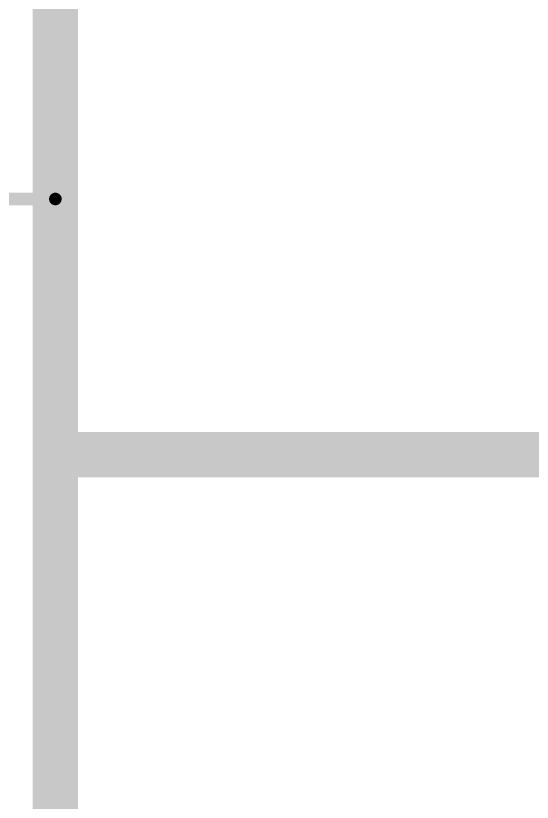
# Model space of a CAD drawing. Header units: millimetres. Extents: x 0 to 395, y 0 to 190.
# Drawn here: x 24.7 to 45.2, y 106.17 to 137.4 of the extents above; entities that cross this region are included whole.
import ezdxf

# ---------------------------------------------------------------- set-up
doc = ezdxf.new("R2010")
doc.units = ezdxf.units.MM
doc.layers.add('TopLayer', color=1, linetype='Continuous')

msp = doc.modelspace()

# ---------------------------------------------------------------- linework, layer by layer
at = {"layer": 'TopLayer'}
for points, const_width in [([(26.275, 130.125), (26.275, 159.396)], 1.8), ([(26.275, 119.975), (26.275, 130.125)], 1.8), ([(21.098, 130.125), (26.275, 130.125)], 0.5), ([(26.275, 98.65), (26.275, 119.975)], 1.8), ([(26.275, 119.975), (55.375, 119.975)], 1.8)]:
    msp.add_lwpolyline(points, dxfattribs=dict(at, const_width=const_width))
for points, const_width in [([(25.825, 130.125, 1), (26.725, 130.125, 1)], 0.9), ([(25.825, 130.125, 1), (26.725, 130.125, 1)], 0.9), ([(26.15, 130.125, 1), (26.4, 130.125, 1)], 0.25), ([(25.825, 119.975, 1), (26.725, 119.975, 1)], 0.9), ([(25.825, 119.975, 1), (26.725, 119.975, 1)], 0.9), ([(25.825, 119.975, 1), (26.725, 119.975, 1)], 0.9)]:
    msp.add_lwpolyline(points, format="xyb", close=True, dxfattribs=dict(at, const_width=const_width))

doc.saveas('drawing.dxf')
